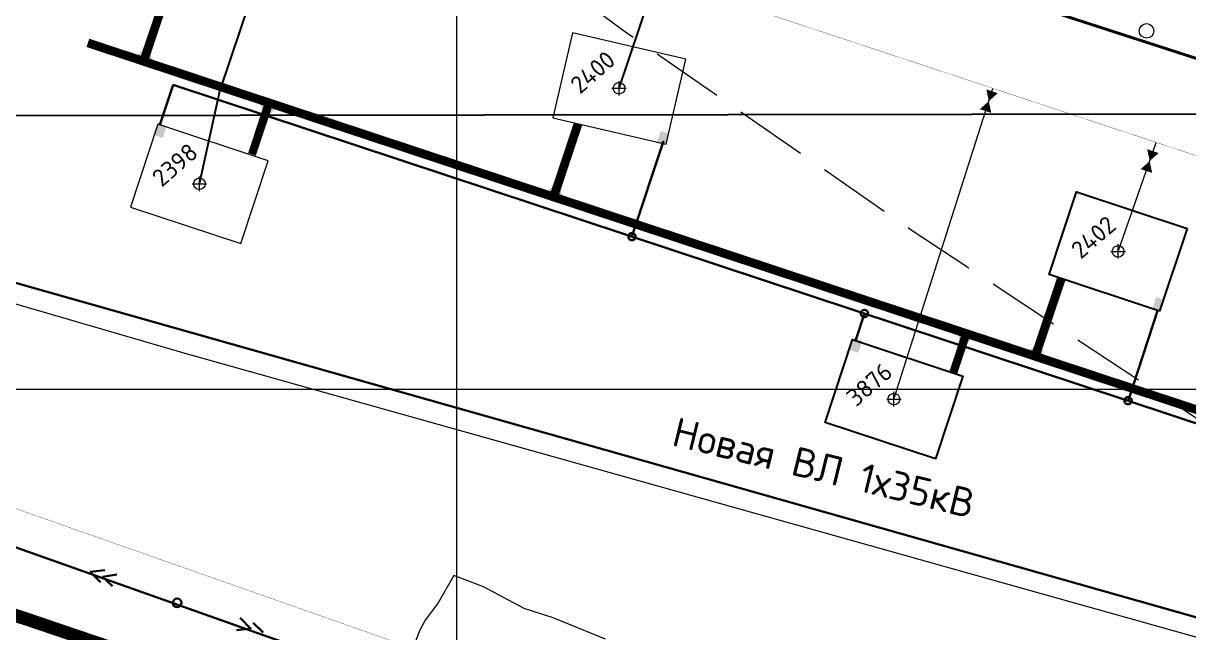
# Model space of a CAD drawing. Header units: millimetres. Extents: x 519 to 9564855, y -810 to 5021775.
# Drawn here: x 9532702 to 9533504, y 4997832 to 4998252 of the extents above; entities that cross this region are included whole.
import ezdxf

# ---------------------------------------------------------------- set-up
doc = ezdxf.new("R2010")
doc.units = ezdxf.units.MM
doc.header["$LTSCALE"] = 2
doc.header["$MEASUREMENT"] = 0
doc.header["$PDMODE"] = 2
doc.header["$PDSIZE"] = 5
for name, pattern in [('92051501$0$GROUND1', [60, 50, -10]), ('92051501$0$GROUND2', [35, 25, -10]), ('DASHED2', [9.525, 6.35, -3.175])]:
    doc.linetypes.add(name, pattern=pattern)
for name, color, linetype in [('0_ANNOT_Dimensions', 7, 'Continuous'), ('Existing roads', 41, 'Continuous'), ('Future Roads', 44, 'Continuous'), ('GRID_PULKOVO', 7, 'Continuous'), ('OilColl&Flowlines', 3, 'Continuous'), ('OLD WELLS(dr.bfr2000)', 24, 'Continuous'), ('ROAD_FIELD', 255, '92051501$0$GROUND2'), ('ROAD_GROUND', 9, 'Continuous'), ('Stage 9.Frame&Text', 7, 'Continuous'), ('МГ-земельный участок', 7, 'Continuous')]:
    doc.layers.add(name, color=color, linetype=linetype)
for name, color, linetype, lineweight in [('Оптиковолоконный кабель', 220, 'CAB6', 20), ('Электро', 1, 'Continuous', 30), ('Электроснаб', 1, 'Continuous', 18), ('Электроснабжене', 1, 'Continuous', 18)]:
    doc.layers.add(name, color=color, linetype=linetype, lineweight=lineweight)
doc.styles.add('Elect', font='isocpeur.ttf')
doc.styles.get("Standard").update_dxf_attribs({"font": 'isocpeur.ttf', "width": 0.5})
doc.linetypes.add('CAB', pattern='A,0.7,-0.43403,["K",Standard,S=0.9,R=0,X=-0.4,Y=-0.3],-0.8', length=1.93403)
doc.linetypes.add('CAB6', pattern='A,0.9,-0.9,["6",Standard,S=0.9,R=0,X=-0.8,Y=-0.4],11', length=12.8)
doc.dimstyles.new('ISO-25', dxfattribs={"dimtxt": 15, "dimasz": 10, "dimexe": 5, "dimexo": 5, "dimgap": 5, "dimtad": 1, "dimtxsty": 'Standard', "dimblk": 'OBLIQUE', "dimcen": 50, "dimadec": 0, "dimazin": 0, "dimtfac": 1, "dimtmove": 0, "dimatfit": 3, "dimfxl": 0, "dimarcsym": 0})

# ---------------------------------------------------------------- blocks, each defined once
blk = doc.blocks.new('92051501$0$WELLPAD')
at = {"flags": 128}
blk.add_lwpolyline([(40, -30), (-40, -30), (-40, 30), (40, 30)], close=True, dxfattribs=at)
blk = doc.blocks.new('_Oblique')
at = {"color": 0, "linetype": 'ByBlock', "lineweight": -2}
blk.add_line((-0.5, -0.5), (0.5, 0.5), dxfattribs=at)
blk = doc.blocks.new('*D111')
at = {"layer": '0_ANNOT_Dimensions', "color": 0, "lineweight": -2, "transparency": 16777216}
for p, q in [((9540956.59, 4998203), (9540956.59, 4998205.09)), ((9540956.6, 4998200.09), (9521531.28, 4998171.79)), ((9521531.28, 4998174.7), (9521531.28, 4998176.79))]:
    blk.add_line(p, q, dxfattribs=at)
at = {"layer": 'DEFPOINTS', "color": 0, "linetype": 'ByBlock', "lineweight": 25, "transparency": 16777216}
for p in [(9540956.6, 4998198), (9521531.28, 4998171.79), (9521531.29, 4998169.71)]:
    blk.add_point(p, dxfattribs=at)
at = {"layer": '0_ANNOT_Dimensions', "color": 0, "linetype": 'ByBlock', "lineweight": -2, "transparency": 16777216, "xscale": 10, "yscale": 10, "zscale": 10}
for p, rotation in [((9540956.6, 4998200.09), 0.08345723362022996), ((9521531.28, 4998171.79), 180.0834572336203)]:
    blk.add_blockref('_Oblique', p, dxfattribs=dict(at, rotation=rotation))
at = {"layer": '0_ANNOT_Dimensions', "color": 0, "linetype": 'ByBlock', "lineweight": 25, "transparency": 16777216, "insert": (9531243.92, 4998199.94), "char_height": 15, "attachment_point": 5, "rotation": 0.08346, "bg_fill": 3, "box_fill_scale": 1.25, "bg_fill_color": 256, "bg_fill_true_color": 13158600, "bg_fill_transparency": 0}
blk.add_mtext('19425,33', dxfattribs=at)

msp = doc.modelspace()

# ---------------------------------------------------------------- hatches: boundary and pattern name
at = {"layer": 'Future Roads', "linetype": 'ByBlock', "lineweight": 0, "ltscale": 25}
h = msp.add_hatch(color=256, dxfattribs=at)
edge = h.paths.add_edge_path()
edge.add_line((9532787.51513, 4998234.2945), (9532784.667, 4998235.2369))
edge.add_arc((9532778.30085, 4998236.60988), 6.51252, 270.73939806, 347.82943688, ccw=False)
edge.add_line((9532778.38489, 4998230.09791), (9532785.36262, 4998227.7891))
edge.add_line((9532785.36262, 4998227.7891), (9532792.34034, 4998225.4803))
edge.add_arc((9532796.29194, 4998230.65696), 6.51252, 155.55367521, 232.64371401, ccw=False)
edge.add_line((9532790.36327, 4998233.3521), (9532787.51513, 4998234.2945))
h = msp.add_hatch(color=256, dxfattribs=at)
edge = h.paths.add_edge_path()
edge.add_line((9532868.3408, 4998188.36058), (9532871.18893, 4998187.41818))
edge.add_arc((9532877.55508, 4998186.04519), 6.51252, 450.73939806, 527.82943688, ccw=False)
edge.add_line((9532877.47104, 4998192.55717), (9532870.49331, 4998194.86597))
edge.add_line((9532870.49331, 4998194.86597), (9532863.51559, 4998197.17477))
edge.add_arc((9532859.56399, 4998191.99812), 6.51252, 335.55367521, 412.64371401, ccw=False)
edge.add_line((9532865.49266, 4998189.30297), (9532868.3408, 4998188.36058))
h = msp.add_hatch(color=256, dxfattribs=at)
edge = h.paths.add_edge_path()
edge.add_line((9533069.58275, 4998140.7186), (9533066.73461, 4998141.661))
edge.add_arc((9533060.36847, 4998143.03399), 6.51252, 270.73939806, 347.82943688, ccw=False)
edge.add_line((9533060.45251, 4998136.52201), (9533067.43023, 4998134.21321))
edge.add_line((9533067.43023, 4998134.21321), (9533074.40795, 4998131.90441))
edge.add_arc((9533078.35955, 4998137.08106), 6.51252, 155.55367521, 232.64371401, ccw=False)
edge.add_line((9533072.43089, 4998139.77621), (9533069.58275, 4998140.7186))
h = msp.add_hatch(color=256, dxfattribs=at)
edge = h.paths.add_edge_path()
edge.add_line((9533347.97428, 4998030.40776), (9533350.82242, 4998029.46536))
edge.add_arc((9533357.18856, 4998028.09238), 6.51252, 450.73939806, 527.82943688, ccw=False)
edge.add_line((9533357.10452, 4998034.60435), (9533350.1268, 4998036.91315))
edge.add_line((9533350.1268, 4998036.91315), (9533343.14907, 4998039.22195))
edge.add_arc((9533339.19748, 4998034.0453), 6.51252, 335.55367521, 412.64371401, ccw=False)
edge.add_line((9533345.12614, 4998031.35016), (9533347.97428, 4998030.40776))
h = msp.add_hatch(color=256, dxfattribs=at)
edge = h.paths.add_edge_path()
edge.add_line((9533400.9729, 4998031.04911), (9533398.12477, 4998031.9915))
edge.add_arc((9533391.75862, 4998033.36449), 6.51252, 270.73939806, 347.82943688, ccw=False)
edge.add_line((9533391.84266, 4998026.85251), (9533398.82039, 4998024.54371))
edge.add_line((9533398.82039, 4998024.54371), (9533405.79811, 4998022.23491))
edge.add_arc((9533409.74971, 4998027.41157), 6.51252, 155.55367521, 232.64371401, ccw=False)
edge.add_line((9533403.82104, 4998030.10671), (9533400.9729, 4998031.04911))
at = {"layer": 'Электро'}
for points in [[(9532792.247, 4998174.70355), (9532797.85923, 4998172.84656), (9532800.56646, 4998181.02842), (9532794.95423, 4998182.88541)], [(9533137.77383, 4998169.47889), (9533143.38606, 4998167.62191), (9533146.09329, 4998175.80376), (9533140.48106, 4998177.66075)], [(9533478.62885, 4998055.13236), (9533484.24108, 4998053.27537), (9533486.94831, 4998061.45723), (9533481.33608, 4998063.31422)], [(9533270.77928, 4998026.9021), (9533276.39151, 4998025.04512), (9533279.09874, 4998033.22697), (9533273.48651, 4998035.08396)]]:
    msp.add_hatch(color=256, dxfattribs=at).paths.add_polyline_path(points)
at = {"layer": 'Электроснаб', "linetype": 'ByBlock', "lineweight": 0}
for points in [[(9532792.247, 4998174.70355), (9532797.85923, 4998172.84656), (9532800.56646, 4998181.02842), (9532794.95423, 4998182.88541)], [(9533137.77383, 4998169.47889), (9533143.38606, 4998167.62191), (9533146.09329, 4998175.80376), (9533140.48106, 4998177.66075)], [(9533270.77928, 4998026.9021), (9533276.39151, 4998025.04512), (9533279.09874, 4998033.22697), (9533273.48651, 4998035.08396)]]:
    msp.add_hatch(color=1, dxfattribs=at).paths.add_polyline_path(points)
at = {"layer": 'Электроснаб', "lineweight": 0}
msp.add_hatch(color=1, dxfattribs=at).paths.add_polyline_path([(9533478.62885, 4998055.13236), (9533484.24108, 4998053.27537), (9533486.94831, 4998061.45723), (9533481.33608, 4998063.31422)])
at = {"layer": 'Электроснабжене', "linetype": 'ByBlock', "lineweight": 0}
for points in [[(9532792.247, 4998174.70355), (9532797.85923, 4998172.84656), (9532800.56646, 4998181.02842), (9532794.95423, 4998182.88541)], [(9533137.77383, 4998169.47889), (9533143.38606, 4998167.62191), (9533146.09329, 4998175.80376), (9533140.48106, 4998177.66075)], [(9533270.77928, 4998026.9021), (9533276.39151, 4998025.04512), (9533279.09874, 4998033.22697), (9533273.48651, 4998035.08396)]]:
    msp.add_hatch(color=1, dxfattribs=at).paths.add_polyline_path(points)
at = {"layer": 'Электроснабжене', "lineweight": 0}
msp.add_hatch(color=1, dxfattribs=at).paths.add_polyline_path([(9533478.62885, 4998055.13236), (9533484.24108, 4998053.27537), (9533486.94831, 4998061.45723), (9533481.33608, 4998063.31422)])

# ---------------------------------------------------------------- linework, layer by layer
at = {"color": 5, "lineweight": 0}
msp.add_lwpolyline([(9533102.39863, 4997827.95821), (9533066.44873, 4997842.67501), (9533046.43193, 4997849.19207), (9533018.57417, 4997864.13809), (9532998.179, 4997871.861), (9532987.47499, 4997852.94472), (9532978.34804, 4997841.03239), (9532974.4875, 4997833.82089), (9532969.082, 4997819.274)], dxfattribs=at)
at = {"layer": 'DEFPOINTS', "lineweight": 0, "ltscale": 80}
for p in [(9533111.8, 4998207), (9532823.1, 4998141.3), (9532823.1, 4998141.3), (9532823.1, 4998141.3), (9532823.1, 4998141.3)]:
    msp.add_point(p, dxfattribs=at)
at = {"layer": 'Existing roads', "color": 0, "linetype": 'ByBlock', "lineweight": 0, "ltscale": 80}
msp.add_line((9533000, 4998000), (9548000, 4998000), dxfattribs=at)
at = {"layer": 'Future Roads', "linetype": 'ByBlock', "lineweight": 0, "ltscale": 25, "const_width": 6}
for points in [[(9532807.29537, 4998292.66512), (9532784.74098, 4998225.56102)], [(9532746.37001, 4998238.25728), (9533607.45694, 4997953.33921)]]:
    msp.add_lwpolyline(points, dxfattribs=at)
at = {"layer": 'Future Roads', "lineweight": 0, "const_width": 5.7, "elevation": 0.00005}
for points in [[(9532859.25876, 4998161.52647), (9532871.00248, 4998197.01865)], [(9533341.68818, 4998011.22776), (9533350.64987, 4998038.31202)]]:
    msp.add_lwpolyline(points, dxfattribs=at)
at = {"layer": 'Future Roads', "linetype": 'ByBlock', "lineweight": 0, "ltscale": 25, "const_width": 6, "elevation": 0.00005}
for points in [[(9533083.65514, 4998182.69954), (9533067.03615, 4998132.96315)], [(9533416.05774, 4998076.01789), (9533398.10661, 4998022.60944)]]:
    msp.add_lwpolyline(points, dxfattribs=at)
at = {"layer": 'GRID_PULKOVO', "lineweight": 0}
for p, q in [((9533000, 5010000), (9533000, 4992000)), ((9519000, 4998000), (9533000, 4998000))]:
    msp.add_line(p, q, dxfattribs=at)
at = {"layer": 'OilColl&Flowlines', "linetype": 'ByBlock', "lineweight": -2, "ltscale": 50}
for p, q in [((9532837.16054, 4998205.10189), (9532891.5713, 4998366.03481, -37.26)), ((9533111.8, 4998207), (9533137.5088, 4998283.54639, -37.26)), ((9532823.1, 4998141.3), (9532837.16054, 4998205.10189))]:
    msp.add_line(p, q, dxfattribs=at)
at = {"layer": 'OilColl&Flowlines', "color": 3, "linetype": 'ByBlock', "lineweight": 0}
for p, q in [((9533300.9, 4997993.2), (9533368.96315, 4998206.96234, -37.26)), ((9533455.1, 4998094.8), (9533481.32075, 4998169.78525, -37.26))]:
    msp.add_line(p, q, dxfattribs=at)
at = {"layer": 'OilColl&Flowlines', "color": 5, "linetype": '92051501$0$GROUND1', "lineweight": 0, "ltscale": 2, "const_width": 0.2}
msp.add_lwpolyline([(9531064.61986, 4998491.95461), (9534411.39462, 4997314.77298)], dxfattribs=at)
at = {"layer": 'OilColl&Flowlines', "linetype": 'ByBlock', "lineweight": -2, "ltscale": 50, "const_width": 0.2, "elevation": -37.26}
msp.add_lwpolyline([(9532806.3797, 4998394.6136), (9533134.23842, 4998284.62851), (9533371.36691, 4998206.16698), (9533566.41258, 4998141.62991), (9533806.28888, 4998062.25918), (9533967.57918, 4998008.89114), (9534122.8993, 4997957.564), (9534282.5, 4997902), (9534479.3647, 4997840.013)], dxfattribs=at)
at = {"layer": 'OilColl&Flowlines', "color": 3, "lineweight": 0}
for points in [[(9533364.47856, 4998206.24927, -35.72307), (9533372.33566, 4998203.6495, -35.72307), (9533366.15564, 4998198.14493, -35.72307)], [(9533359.97562, 4998192.64036, -35.72307), (9533366.15564, 4998198.14493, -35.72307), (9533367.83272, 4998190.04059, -35.72307)], [(9533475.14651, 4998165.02877, -30.86949), (9533483.00361, 4998162.42899, -30.86949), (9533476.82359, 4998156.92443, -30.86949)], [(9533470.64357, 4998151.41986, -30.86949), (9533476.82359, 4998156.92443, -30.86949), (9533478.50067, 4998148.82009, -30.86949)]]:
    msp.add_solid(points, dxfattribs=at)
at = {"layer": 'OLD WELLS(dr.bfr2000)', "lineweight": 0}
msp.add_circle((9533474.7, 4998246.5), 5, dxfattribs=at)
at = {"layer": 'ROAD_FIELD', "lineweight": 0, "flags": 128}
msp.add_lwpolyline([(9534353.88151, 4997441.39868), (9534112.43335, 4997607.749), (9533884.173, 4997741.582), (9533763.044, 4997817.702), (9533545.475, 4997955.784), (9533312.80867, 4998109.48171), (9533113.836, 4998247.202), (9533000, 4998332.5767)], dxfattribs=at)
at = {"layer": 'ROAD_GROUND', "lineweight": 0, "flags": 128}
for points, const_width in [([(9534063.66057, 4998071.5517), (9533990.2092, 4998099.23177), (9533873.16993, 4998130.77283), (9533643.179, 4998189.186), (9533548.64645, 4998213.09713), (9533427.734, 4998252.251), (9533316.004, 4998289.052), (9533311.59278, 4998289.55357)], 0.001), ([(9534064.18953, 4998072.95534), (9533990.66992, 4998100.66112), (9533873.52862, 4998132.22935), (9533643.54612, 4998190.64038), (9533549.06186, 4998214.53929), (9533428.19611, 4998253.67807), (9533316.32674, 4998290.52497), (9533312.83588, 4998290.92189)], 2), ([(9534064.71849, 4998074.35897), (9533991.13064, 4998102.09048), (9533873.90842, 4998133.68051), (9533643.91465, 4998192.09441), (9533549.47727, 4998215.98146), (9533428.66537, 4998255.10277), (9533316.64948, 4998291.99794), (9533313.00534, 4998292.41229)], 0.001)]:
    msp.add_lwpolyline(points, dxfattribs=dict(at, const_width=const_width))
at = {"layer": 'ROAD_GROUND', "color": 8, "lineweight": 0, "const_width": 9}
msp.add_lwpolyline([(9533000, 4997741.43394), (9532505.31041, 4997909.40323)], dxfattribs=at)
at = {"layer": 'ROAD_GROUND', "lineweight": 0, "const_width": 5}
msp.add_lwpolyline([(9533000, 4997741.43394), (9532505.83405, 4997909.22543)], dxfattribs=at)
at = {"layer": 'ROAD_GROUND', "lineweight": 0}
for points in [[(9533000, 4997738.26572), (9532504.34586, 4997906.56252)], [(9533000, 4997744.60216), (9532506.7986, 4997912.06615)]]:
    msp.add_lwpolyline(points, dxfattribs=at)
at = {"layer": 'Stage 9.Frame&Text', "color": 0, "linetype": 'ByBlock', "lineweight": 0}
msp.add_lwpolyline([(9533066.23863, 4998186.75524), (9533144.18496, 4998168.60423), (9533157.79822, 4998227.06398), (9533079.85189, 4998245.21499)], close=True, dxfattribs=at)
at = {"layer": 'Stage 9.Frame&Text', "color": 0, "linetype": 'ByBlock', "lineweight": 0, "elevation": 0.00005}
msp.add_lwpolyline([(9532775.69218, 4998125.2859), (9532851.6727, 4998100.14532), (9532870.52814, 4998157.13072), (9532794.54761, 4998182.2713)], close=True, dxfattribs=at)
at = {"layer": 'Stage 9.Frame&Text', "color": 0, "linetype": 'ByBlock', "lineweight": 0}
for centre in [(9533111.8, 4998207), (9532823.1, 4998141.3), (9533455.1, 4998094.8), (9533300.9, 4997993.2)]:
    msp.add_circle(centre, 4, dxfattribs=at)
for p in [(9533111.8, 4998207), (9532823.1, 4998141.3), (9533455.1, 4998094.8), (9533300.9, 4997993.2)]:
    msp.add_point(p, dxfattribs=at)
at = {"layer": 'МГ-земельный участок', "color": 0, "linetype": 'DASHED2', "lineweight": 25, "ltscale": 5, "const_width": 2}
msp.add_lwpolyline([(9522167.80801, 4999999.48247), (9521654, 5002362), (9522840, 5002532), (9525642, 5002155), (9528521, 5002235), (9531281, 5003464), (9533105, 5001043), (9546614, 4998215), (9544978, 4995525), (9543652, 4996420), (9539605, 4995735), (9529554.6705, 4998798.09585), (9529554.71722, 4998845.23995), (9529525.402, 4998845.269), (9529525.36994, 4998882.97318), (9529309.91997, 4998882.84552), (9526935, 5000017), (9526935, 4999132), (9522906, 5001105), (9522683.367, 5000265.06642), (9522496, 5000315)], close=True, dxfattribs=at)
at = {"layer": 'Оптиковолоконный кабель', "linetype": 'CAB', "lineweight": 0, "ltscale": 0.5, "elevation": -37.2261}
msp.add_lwpolyline([(9534217.7939, 4997630.0899), (9533869.2489, 4997728.4439), (9533518.5075, 4997826.5581), (9532813.3617, 4998024.5259), (9532539.2376, 4998104.3616), (9532472.6436, 4998126.0021), (9532470.4211, 4998139.4908), (9532699.1827, 4998659.6071), (9532863.5241, 4999041.1755), (9532870.8227, 4999081.1421), (9532851.5813, 4999108.5696), (9532818.6079, 4999121.6734), (9532531.8171, 4999225.3627), (9532095.0405, 4999382.6577), (9531675.2934, 4999531.54), (9531490.1621, 4999598.2241), (9531158.3562, 4999721.9177)], dxfattribs=at)
at = {"layer": 'Электро'}
for p, q in [((9532805.02071, 4998209.44504), (9532795.80654, 4998181.89867)), ((9532805.02071, 4998209.44504), (9534259.14396, 4997728.302, 0.00001)), ((9533142.32896, 4998170.51752), (9533120.64784, 4998104.99226, 0)), ((9532669.88214, 4998080.7316, 0), (9534512.2057, 4997558.9493, 18.1559)), ((9533274.76249, 4998033.95827), (9533280.60737, 4998052.08203)), ((9533482.44697, 4998054.64383), (9533461.93436, 4997992.08421)), ((9532389.06634, 4998000.1676), (9533000.18214, 4997783.74655)), ((9532757.96987, 4997875.51385), (9532747.89006, 4997874.26919)), ((9532747.89006, 4997874.26919), (9532755.02164, 4997867.19345)), ((9532756.3694, 4997870.99706), (9532766.29558, 4997872.56373)), ((9532763.43158, 4997864.48106), (9532756.3694, 4997870.99706)), ((9532858.74085, 4997834.99054), (9532851.06411, 4997842.7946)), ((9532858.58721, 4997835.31255), (9532848.59163, 4997834.30562)), ((9532866.99715, 4997832.60016), (9532860.01921, 4997839.35389))]:
    msp.add_line(p, q, dxfattribs=at)
for centre, radius, start, end in [((9533120.64783, 4998105.00228, 0), 2.5, 179.63928642, 359.63928642), ((9533120.64784, 4998104.99226, 0), 2.5, 179.63928636, 359.63928631), ((9533120.64783, 4998105.00228, 0), 2.5, 359.63928642, 179.63928642), ((9533120.64784, 4998104.99226, 0), 2.5, 359.63928631, 179.63928636), ((9533280.60736, 4998052.09204), 2.5, 179.63928642, 359.63928642), ((9533280.60737, 4998052.08203), 2.5, 179.63928642, 359.63928642), ((9533280.60736, 4998052.09204), 2.5, 359.63928642, 179.63928642), ((9533280.60737, 4998052.08203), 2.5, 359.63928642, 179.63928642), ((9533461.93434, 4997992.09423), 2.5, 359.63928631, 179.63928631), ((9533461.93436, 4997992.08421), 2.5, 359.63928636, 179.63928636), ((9533461.93434, 4997992.09423), 2.5, 179.63928631, 359.63928631), ((9533461.93436, 4997992.08421), 2.5, 179.63928636, 359.63928636), ((9532807.81156, 4997853.00524), 3, 91.08527545, 271.08527545), ((9532807.81156, 4997853.00524), 3, 271.08527545, 91.08527545)]:
    msp.add_arc(centre, radius, start, end, dxfattribs=at)
at = {"layer": 'Электроснаб', "color": 1, "linetype": 'ByBlock', "lineweight": 0}
for p, q in [((9532805.02071, 4998209.44504), (9532795.80654, 4998181.89867)), ((9532805.02071, 4998209.44504), (9534259.14396, 4997728.302, 0.00001)), ((9533142.32896, 4998170.51752), (9533120.64784, 4998104.99226, 0)), ((9532669.88214, 4998080.7316, 0), (9534655.68214, 4997518.8316, 0)), ((9532669.88214, 4998080.7316, 0), (9534655.68214, 4997518.8316, 0)), ((9533274.76249, 4998033.95827), (9533280.60737, 4998052.08203)), ((9532389.06634, 4998000.1676), (9533000.18214, 4997783.74655)), ((9532757.96987, 4997875.51385), (9532747.89006, 4997874.26919)), ((9532747.89006, 4997874.26919), (9532755.02164, 4997867.19345)), ((9532756.3694, 4997870.99706), (9532766.29558, 4997872.56373)), ((9532763.43158, 4997864.48106), (9532756.3694, 4997870.99706)), ((9532858.74085, 4997834.99054), (9532851.06411, 4997842.7946)), ((9532858.58721, 4997835.31255), (9532848.59163, 4997834.30562)), ((9532866.99715, 4997832.60016), (9532860.01921, 4997839.35389))]:
    msp.add_line(p, q, dxfattribs=at)
at = {"layer": 'Электроснаб', "color": 1, "lineweight": 0}
msp.add_line((9533482.44697, 4998054.64383), (9533461.93436, 4997992.08421), dxfattribs=at)
at = {"layer": 'Электроснаб', "color": 1, "linetype": 'ByBlock', "lineweight": 0}
for centre, radius, start, end in [((9533120.64783, 4998105.00228, 0), 2.5, 179.63928642, 359.63928642), ((9533120.64784, 4998104.99226, 0), 2.5, 179.63928636, 359.63928631), ((9533120.64783, 4998105.00228, 0), 2.5, 359.63928642, 179.63928642), ((9533120.64784, 4998104.99226, 0), 2.5, 359.63928631, 179.63928636), ((9533280.60736, 4998052.09204), 2.5, 179.63928642, 359.63928642), ((9533280.60737, 4998052.08203), 2.5, 179.63928642, 359.63928642), ((9533280.60736, 4998052.09204), 2.5, 359.63928642, 179.63928642), ((9533280.60737, 4998052.08203), 2.5, 359.63928642, 179.63928642), ((9532807.81156, 4997853.00524), 3, 91.08527545, 271.08527545), ((9532807.81156, 4997853.00524), 3, 271.08527545, 91.08527545)]:
    msp.add_arc(centre, radius, start, end, dxfattribs=at)
at = {"layer": 'Электроснаб', "color": 1, "lineweight": 0}
for centre, start, end in [((9533461.93434, 4997992.09423), 359.63928631, 179.63928631), ((9533461.93436, 4997992.08421), 359.63928636, 179.63928636), ((9533461.93434, 4997992.09423), 179.63928631, 359.63928631), ((9533461.93436, 4997992.08421), 179.63928636, 359.63928636)]:
    msp.add_arc(centre, 2.5, start, end, dxfattribs=at)
at = {"layer": 'Электроснабжене', "color": 1, "linetype": 'ByBlock', "lineweight": 0}
for p, q in [((9532805.02071, 4998209.44504), (9532795.80654, 4998181.89867)), ((9532805.02071, 4998209.44504), (9534259.14396, 4997728.302, 0.00001)), ((9533142.32896, 4998170.51752), (9533120.64784, 4998104.99226, 0)), ((9532669.88214, 4998080.7316, 0), (9534655.68214, 4997518.8316, 0)), ((9532669.88214, 4998080.7316, 0), (9534655.68214, 4997518.8316, 0)), ((9533274.76249, 4998033.95827), (9533280.60737, 4998052.08203)), ((9532389.06634, 4998000.1676), (9533000.18214, 4997783.74655)), ((9532757.96987, 4997875.51385), (9532747.89006, 4997874.26919)), ((9532747.89006, 4997874.26919), (9532755.02164, 4997867.19345)), ((9532756.3694, 4997870.99706), (9532766.29558, 4997872.56373)), ((9532763.43158, 4997864.48106), (9532756.3694, 4997870.99706)), ((9532858.74085, 4997834.99054), (9532851.06411, 4997842.7946)), ((9532858.58721, 4997835.31255), (9532848.59163, 4997834.30562)), ((9532866.99715, 4997832.60016), (9532860.01921, 4997839.35389))]:
    msp.add_line(p, q, dxfattribs=at)
at = {"layer": 'Электроснабжене', "color": 1, "lineweight": 0}
msp.add_line((9533482.44697, 4998054.64383), (9533461.93436, 4997992.08421), dxfattribs=at)
at = {"layer": 'Электроснабжене', "color": 1, "linetype": 'ByBlock', "lineweight": 0}
for centre, radius, start, end in [((9533120.64783, 4998105.00228, 0), 2.5, 179.63928642, 359.63928642), ((9533120.64784, 4998104.99226, 0), 2.5, 179.63928636, 359.63928631), ((9533120.64783, 4998105.00228, 0), 2.5, 359.63928642, 179.63928642), ((9533120.64784, 4998104.99226, 0), 2.5, 359.63928631, 179.63928636), ((9533280.60736, 4998052.09204), 2.5, 179.63928642, 359.63928642), ((9533280.60737, 4998052.08203), 2.5, 179.63928642, 359.63928642), ((9533280.60736, 4998052.09204), 2.5, 359.63928642, 179.63928642), ((9533280.60737, 4998052.08203), 2.5, 359.63928642, 179.63928642), ((9532807.81156, 4997853.00524), 3, 91.08527545, 271.08527545), ((9532807.81156, 4997853.00524), 3, 271.08527545, 91.08527545)]:
    msp.add_arc(centre, radius, start, end, dxfattribs=at)
at = {"layer": 'Электроснабжене', "color": 1, "lineweight": 0}
for centre, start, end in [((9533461.93434, 4997992.09423), 359.63928631, 179.63928631), ((9533461.93436, 4997992.08421), 359.63928636, 179.63928636), ((9533461.93434, 4997992.09423), 179.63928631, 359.63928631), ((9533461.93436, 4997992.08421), 179.63928636, 359.63928636)]:
    msp.add_arc(centre, 2.5, start, end, dxfattribs=at)

# ---------------------------------------------------------------- block references
at = {"layer": 'Stage 9.Frame&Text', "color": 0, "linetype": 'ByBlock', "lineweight": 0, "xscale": 1.000397499139614, "yscale": 1.000397499139614, "zscale": 1.000397499139614, "rotation": 341.6915560444714}
for p in [(9533455.11016, 4998094.70831, 0.00005), (9533300.91016, 4997993.10831, 0.00005)]:
    msp.add_blockref('92051501$0$WELLPAD', p, dxfattribs=at)

# ---------------------------------------------------------------- texts
at = {"layer": 'Stage 9.Frame&Text', "color": 0, "linetype": 'ByBlock', "lineweight": 0, "style": 'Elect'}
for s, p in [('2400', (9533084.93207, 4998202.53956)), ('2398', (9532797.18128, 4998138.52494)), ('2402', (9533429.40538, 4998088.95522)), ('3876', (9533274.8437, 4997987.35522))]:
    msp.add_text(s, height=12, rotation=41, dxfattribs=at).set_placement(p)
at = {"layer": 'Электро'}
msp.add_text('Новая ВЛ 1х35кВ', height=20, rotation=346.25871803, dxfattribs=at).set_placement((9533147.06967, 4997961.48849))
at = {"layer": 'Электроснаб', "color": 1, "linetype": 'ByBlock', "lineweight": 0}
msp.add_text('Новая ВЛ 1х35кВ', height=20, rotation=346.25871803, dxfattribs=at).set_placement((9533147.06967, 4997961.48849))
at = {"layer": 'Электроснабжене', "color": 1, "linetype": 'ByBlock', "lineweight": 0}
msp.add_text('Новая ВЛ 1х35кВ', height=20, rotation=346.25871803, dxfattribs=at).set_placement((9533147.06967, 4997961.48849))

# ---------------------------------------------------------------- next in the draw order: dimensions: what is measured, and where the dimension line sits
at = {"layer": '0_ANNOT_Dimensions', "linetype": 'ByBlock', "lineweight": 25}
dim = msp.add_aligned_dim(p1=(9540956.6, 4998198), p2=(9521531.287, 4998169.705), distance=-2.08809, dimstyle='ISO-25', override={"dimtfill": 1}, dxfattribs=at)
dim.commit()
dim.dimension.update_dxf_attribs({"geometry": '*D111', "text_midpoint": (9531243.92007, 4998199.94057)})

doc.saveas('drawing.dxf')
